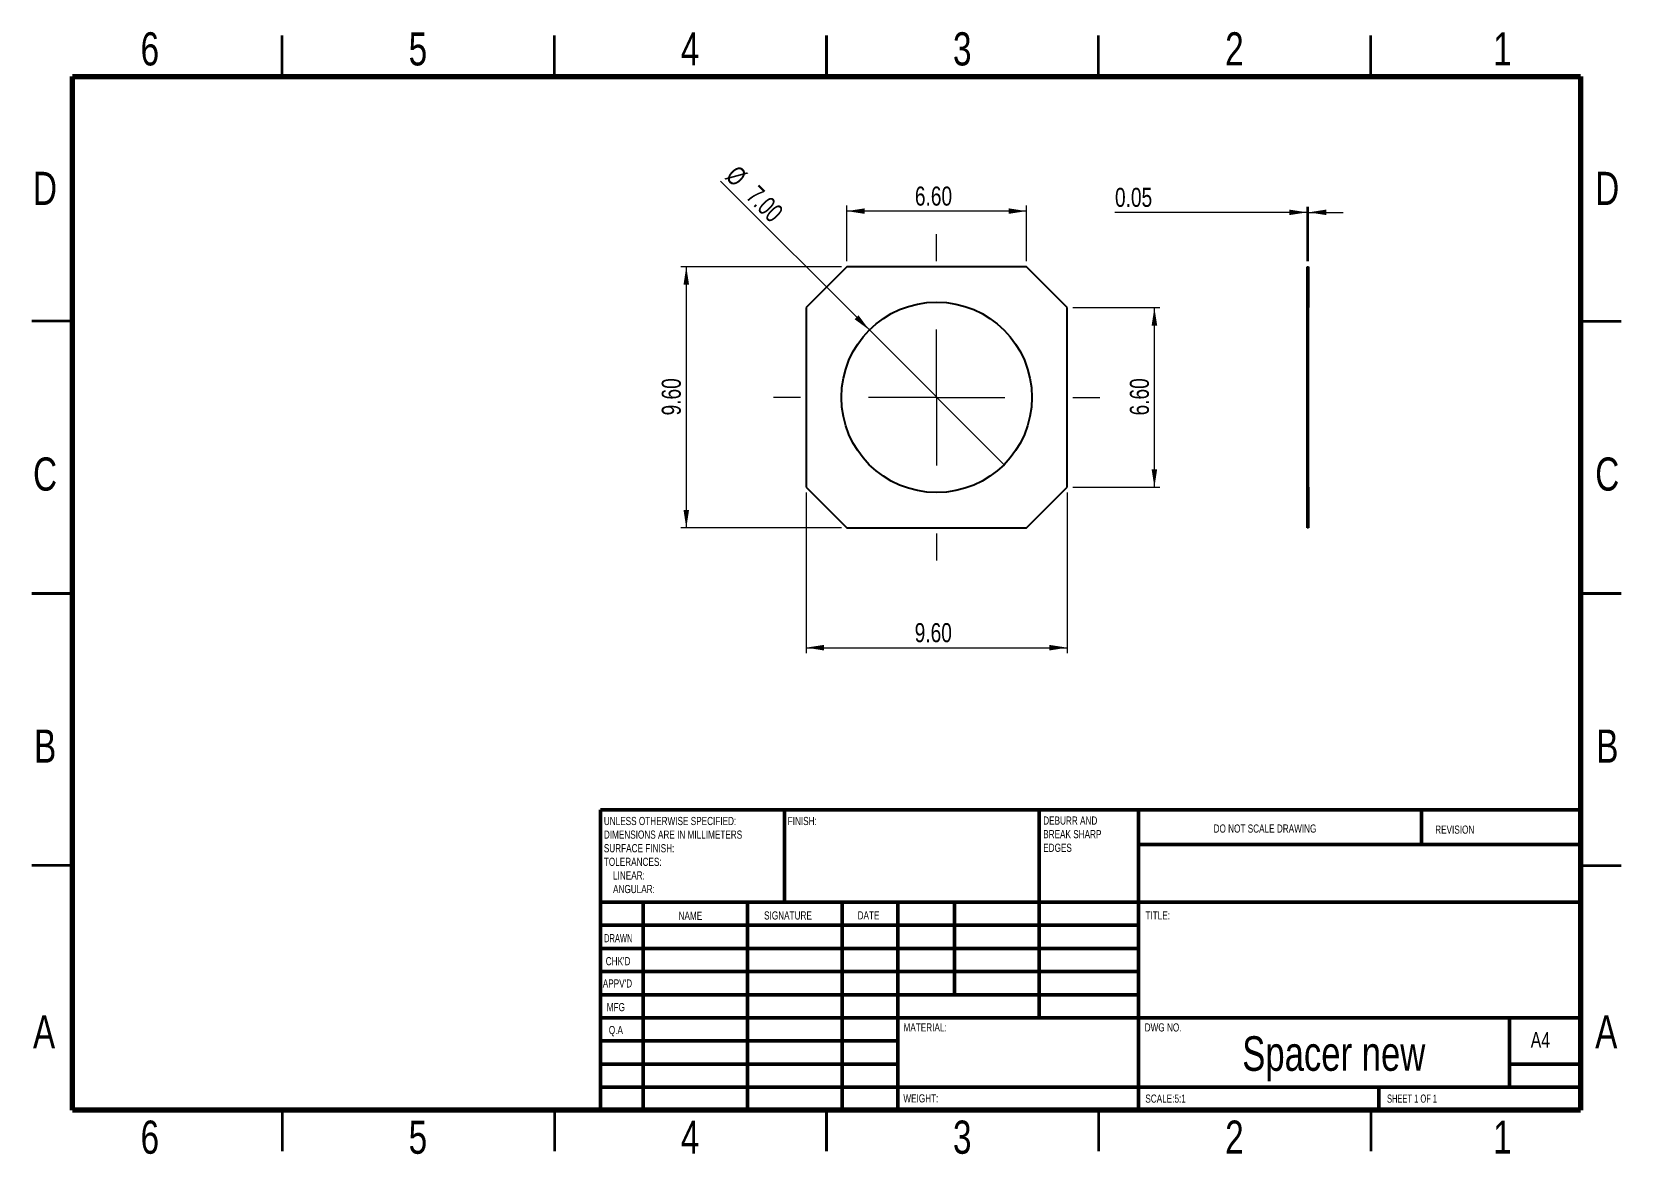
# Model space of a CAD drawing. Header units: millimetres. Extents: x 2 to 294, y 2 to 208.
import ezdxf

# ---------------------------------------------------------------- set-up
doc = ezdxf.new("R2010")
doc.units = ezdxf.units.MM
doc.styles.add('SLDTEXTSTYLE0', font='TXT', dxfattribs={"width": 0.75})
doc.styles.add('SLDTEXTSTYLE1', font='TXT', dxfattribs={"width": 0.686449})
doc.styles.add('SLDTEXTSTYLE2', font='TXT', dxfattribs={"width": 0.6875})
doc.dimstyles.new('SLDDIMSTYLE0', dxfattribs={"dimtxt": 3.5, "dimasz": 3.302, "dimexe": 0, "dimexo": 0.0625, "dimgap": 0.875, "dimtad": 1, "dimlfac": 0.2, "dimrnd": 1e-09, "dimzin": 4, "dimdsep": 46, "dimtxsty": 'SLDTEXTSTYLE0', "dimsah": 1, "dimcen": 0.09, "dimadec": 0, "dimazin": 1, "dimtfac": 1, "dimtofl": 0, "dimtmove": 0, "dimatfit": 3, "dimfxl": 0, "dimfrac": 2, "dimtolj": 1, "dimtzin": 12, "dimarcsym": 0})
doc.dimstyles.new('SLDDIMSTYLE1', dxfattribs={"dimtxt": 3.5, "dimasz": 3.302, "dimexe": 0, "dimexo": 0.0625, "dimgap": 0.875, "dimtad": 1, "dimlfac": 0.2, "dimrnd": 1e-09, "dimzin": 4, "dimdsep": 46, "dimtxsty": 'SLDTEXTSTYLE0', "dimblk1": 'NONE', "dimsah": 1, "dimcen": 0, "dimadec": 0, "dimazin": 1, "dimtfac": 1, "dimtmove": 0, "dimatfit": 3, "dimldrblk": 'NONE', "dimfxl": 0, "dimfrac": 2, "dimtolj": 1, "dimtzin": 12, "dimarcsym": 0})
doc.dimstyles.new('SLDDIMSTYLE2', dxfattribs={"dimtxt": 3.5, "dimasz": 3.302, "dimexe": 0, "dimexo": 0.0625, "dimgap": 0.875, "dimtad": 1, "dimlfac": 0.2, "dimrnd": 1e-09, "dimdsep": 46, "dimtxsty": 'SLDTEXTSTYLE0', "dimsah": 1, "dimcen": 0.09, "dimadec": 0, "dimazin": 2, "dimtfac": 1, "dimtmove": 0, "dimatfit": 0, "dimfxl": 0, "dimfrac": 2, "dimtolj": 1, "dimtzin": 12, "dimarcsym": 0})

# ---------------------------------------------------------------- blocks, each defined once
blk = doc.blocks.new('SW_NOTE_0')
at = {"color": 0, "linetype": 'Continuous', "lineweight": 0, "char_height": 1.5, "attachment_point": 1, "style": 'SLDTEXTSTYLE0'}
for s, insert in [('UNLESS OTHERWISE SPECIFIED:', (0, 1.93)), ('DIMENSIONS ARE IN MILLIMETERS', (0, -0.57)), ('TOLERANCES:', (0, -5.57)), ('SURFACE FINISH:', (0, -3.07)), ('LINEAR:', (1.69, -8.07)), ('ANGULAR:', (1.69, -10.57))]:
    blk.add_mtext(s, dxfattribs=dict(at, insert=insert))
blk = doc.blocks.new('SW_NOTE_0_1')
at = {"color": 0, "linetype": 'Continuous', "lineweight": 0, "char_height": 1.5, "attachment_point": 1, "style": 'SLDTEXTSTYLE0'}
for s, insert in [('DEBURR AND', (0, 1.93)), ('BREAK SHARP', (0, -0.57)), ('EDGES', (0, -3.07))]:
    blk.add_mtext(s, dxfattribs=dict(at, insert=insert))
blk = doc.blocks.new('_D')
at = {"color": 7, "linetype": 'Continuous', "lineweight": 0}
for p, q in [((151.24, 165.02), (121.74, 165.02)), ((122.74, 165.02), (122.74, 117.02)), ((151.24, 117.02), (121.74, 117.02))]:
    blk.add_line(p, q, dxfattribs=at)
at = {"color": 7, "linetype": 'Continuous', "lineweight": 18}
for points in [[(122.74, 165.02), (122.23, 161.72), (123.25, 161.72)], [(122.74, 117.02), (123.25, 120.32), (122.23, 120.32)]]:
    blk.add_solid(points, dxfattribs=at)
at = {"color": 7, "linetype": 'Continuous', "lineweight": 18, "insert": (118.23, 137.7), "char_height": 3.5, "attachment_point": 1, "rotation": 90, "style": 'SLDTEXTSTYLE0'}
blk.add_mtext('9.60', dxfattribs=at)
blk = doc.blocks.new('_D_1')
at = {"color": 7, "linetype": 'Continuous', "lineweight": 0}
for p, q in [((144.74, 123.52), (144.74, 94.02)), ((192.74, 123.52), (192.74, 94.02)), ((144.74, 95.02), (192.74, 95.02))]:
    blk.add_line(p, q, dxfattribs=at)
at = {"color": 7, "linetype": 'Continuous', "lineweight": 18}
for points in [[(144.74, 95.02), (148.04, 94.51), (148.04, 95.53)], [(192.74, 95.02), (189.44, 95.53), (189.44, 94.51)]]:
    blk.add_solid(points, dxfattribs=at)
at = {"color": 7, "linetype": 'Continuous', "lineweight": 18, "insert": (164.7, 99.53), "char_height": 3.5, "attachment_point": 1, "style": 'SLDTEXTSTYLE0'}
blk.add_mtext('9.60', dxfattribs=at)
blk = doc.blocks.new('_D_2')
at = {"color": 7, "linetype": 'Continuous', "lineweight": 0}
for q in [(129.03, 180.73), (181.11, 128.65)]:
    blk.add_line((156.37, 153.4), q, dxfattribs=at)
at = {"color": 7, "linetype": 'Continuous', "lineweight": 18}
blk.add_solid([(156.37, 153.4), (154.39, 156.09), (153.67, 155.37)], dxfattribs=at)
at = {"color": 7, "linetype": 'Continuous', "lineweight": 18, "char_height": 3.5, "attachment_point": 1, "rotation": 315, "style": 'SLDTEXTSTYLE0'}
for s, insert in [('%%c', (132.22, 183.91)), ('7.00', (135.99, 180.22))]:
    blk.add_mtext(s, dxfattribs=dict(at, insert=insert))
blk = doc.blocks.new('_None')
blk = doc.blocks.new('_D_3')
at = {"color": 7, "linetype": 'Continuous', "lineweight": 0}
for p, q in [((193.74, 157.52), (209.74, 157.52)), ((208.74, 124.52), (208.74, 157.52)), ((193.74, 124.52), (209.74, 124.52))]:
    blk.add_line(p, q, dxfattribs=at)
at = {"color": 7, "linetype": 'Continuous', "lineweight": 18}
for points in [[(208.74, 157.52), (208.23, 154.22), (209.25, 154.22)], [(208.74, 124.52), (209.25, 127.82), (208.23, 127.82)]]:
    blk.add_solid(points, dxfattribs=at)
at = {"color": 7, "linetype": 'Continuous', "lineweight": 18, "insert": (204.23, 137.7), "char_height": 3.5, "attachment_point": 1, "rotation": 90, "style": 'SLDTEXTSTYLE0'}
blk.add_mtext('6.60', dxfattribs=at)
blk = doc.blocks.new('_D_4')
at = {"color": 7, "linetype": 'Continuous', "lineweight": 0}
for p, q in [((152.24, 166.02), (152.24, 176.25)), ((185.24, 175.25), (152.24, 175.25)), ((185.24, 166.02), (185.24, 176.25))]:
    blk.add_line(p, q, dxfattribs=at)
at = {"color": 7, "linetype": 'Continuous', "lineweight": 18}
for points in [[(152.24, 175.25), (155.54, 174.74), (155.54, 175.76)], [(185.24, 175.25), (181.94, 175.76), (181.94, 174.74)]]:
    blk.add_solid(points, dxfattribs=at)
at = {"color": 7, "linetype": 'Continuous', "lineweight": 18, "insert": (164.74, 179.76), "char_height": 3.5, "attachment_point": 1, "style": 'SLDTEXTSTYLE0'}
blk.add_mtext('6.60', dxfattribs=at)
blk = doc.blocks.new('SW_CENTERMARKSYMBOL_0')
at = {"color": 0, "linetype": 'Continuous', "lineweight": 18}
for p, q in [((0, 25), (0, 30)), ((0, 0), (0, 12.5)), ((-25, 0), (-30, 0)), ((0, 0), (-12.5, 0)), ((0, 0), (0, -12.5)), ((0, 0), (12.5, 0)), ((25, 0), (30, 0)), ((0, -25), (0, -30))]:
    blk.add_line(p, q, dxfattribs=at)
blk = doc.blocks.new('_D_5')
at = {"color": 7, "linetype": 'Continuous', "lineweight": 0}
for p, q in [((236.8, 166.02), (236.8, 176.02)), ((237.05, 166.02), (237.05, 176.02)), ((236.8, 175.02), (201.5, 175.02)), ((236.8, 175.02), (237.05, 175.02)), ((237.05, 175.02), (243.4, 175.02))]:
    blk.add_line(p, q, dxfattribs=at)
at = {"color": 7, "linetype": 'Continuous', "lineweight": 18}
for points in [[(236.8, 175.02), (233.5, 175.53), (233.5, 174.51)], [(237.05, 175.02), (240.35, 174.51), (240.35, 175.53)]]:
    blk.add_solid(points, dxfattribs=at)
at = {"color": 7, "linetype": 'Continuous', "lineweight": 18, "insert": (201.5, 179.53), "char_height": 3.5, "attachment_point": 1, "style": 'SLDTEXTSTYLE0'}
blk.add_mtext('0.05', dxfattribs=at)

msp = doc.modelspace()

# ---------------------------------------------------------------- linework, layer by layer
at = {"color": 7, "linetype": 'Continuous', "lineweight": 35}
for p, q in [((48.5, 200), (48.5, 207.5)), ((98.5, 200), (98.5, 207.5)), ((148.5, 207.5), (148.5, 200)), ((148.5, 200), (148.5, 207.5)), ((198.5, 200), (198.5, 207.5)), ((248.5, 200), (248.5, 207.5)), ((10, 155), (2.5, 155)), ((287, 155), (294.5, 155)), ((2.5, 105), (10, 105)), ((10, 105), (2.5, 105)), ((294.5, 105), (287, 105)), ((287, 105), (294.5, 105)), ((10, 55), (2.5, 55)), ((287, 55), (294.5, 55)), ((48.5, 10), (48.5, 2.5)), ((98.5, 10), (98.5, 2.5)), ((148.5, 2.5), (148.5, 10)), ((148.5, 10), (148.5, 2.5)), ((198.5, 10), (198.5, 2.5)), ((248.5, 10), (248.5, 2.5))]:
    msp.add_line(p, q, dxfattribs=at)
at = {"color": 7, "linetype": 'Continuous', "lineweight": 70}
for p, q in [((10, 10), (10, 200)), ((10, 200), (287, 200)), ((287, 200), (287, 10)), ((287, 10), (10, 10))]:
    msp.add_line(p, q, dxfattribs=at)
at = {"color": 7, "linetype": 'Continuous', "lineweight": 25}
for p, q in [((152.239, 165.021), (144.739, 157.521)), ((185.239, 165.021), (152.239, 165.021)), ((192.739, 157.521), (185.239, 165.021)), ((236.802, 165.021), (237.052, 165.021)), ((236.802, 157.521), (236.802, 165.021)), ((237.052, 165.021), (237.052, 157.521)), ((144.739, 157.521), (144.739, 124.521)), ((192.739, 124.521), (192.739, 157.521)), ((237.052, 157.521), (236.802, 157.521)), ((236.802, 124.521), (236.802, 157.521)), ((237.052, 124.521), (237.052, 157.521)), ((144.739, 124.521), (152.239, 117.021)), ((185.239, 117.021), (192.739, 124.521)), ((236.802, 124.521), (237.052, 124.521)), ((236.802, 117.021), (236.802, 124.521)), ((237.052, 124.521), (237.052, 117.021)), ((152.239, 117.021), (185.239, 117.021)), ((237.052, 117.021), (236.802, 117.021))]:
    msp.add_line(p, q, dxfattribs=at)
at = {"color": 7, "linetype": 'Continuous', "lineweight": 50}
for p, q in [((107, 65.25), (287, 65.25)), ((107, 65.25), (107, 10)), ((140.8, 48.25), (140.8, 65.25)), ((187.6, 65.25), (187.6, 27)), ((205.8, 65.25), (205.8, 10)), ((257.8, 58.875), (257.8, 65.25)), ((287, 58.875), (205.8, 58.875)), ((287, 48.25), (107, 48.25)), ((114.8, 48.25), (114.8, 10)), ((133.991, 48.25), (133.991, 10)), ((151.399, 48.25), (151.399, 10)), ((161.6, 10), (161.6, 48.25)), ((172, 31.25), (172, 48.25)), ((205.8, 44), (107, 44)), ((205.8, 39.75), (107, 39.75)), ((205.8, 35.5), (107, 35.5)), ((205.8, 31.25), (107, 31.25)), ((161.6, 27), (107, 27)), ((161.6, 27), (287, 27)), ((274, 14.25), (274, 27)), ((161.6, 22.75), (107, 22.75)), ((161.6, 18.5), (107, 18.5)), ((287, 18.5), (274, 18.5)), ((107, 14.25), (287, 14.25)), ((250, 10), (250, 14.25))]:
    msp.add_line(p, q, dxfattribs=at)
at = {"color": 7, "linetype": 'Continuous', "lineweight": 25}
msp.add_circle((168.739, 141.021), 17.5, dxfattribs=at)

# ---------------------------------------------------------------- block references
at = {"color": 7, "linetype": 'Continuous', "lineweight": 0}
for name, p in [('SW_CENTERMARKSYMBOL_0', (168.739, 141.021)), ('SW_NOTE_0', (107.594, 61.987)), ('SW_NOTE_0_1', (188.309, 62.069))]:
    msp.add_blockref(name, p, dxfattribs=at)

# ---------------------------------------------------------------- texts
for s, insert, char_height, attachment_point, style in [('6', (24.189, 208.114), 6.096, 2, 'SLDTEXTSTYLE0'), ('5', (73.439, 208.114), 6.096, 2, 'SLDTEXTSTYLE0'), ('4', (123.439, 208.114), 6.096, 2, 'SLDTEXTSTYLE0'), ('3', (173.439, 208.114), 6.096, 2, 'SLDTEXTSTYLE0'), ('2', (223.439, 208.114), 6.096, 2, 'SLDTEXTSTYLE0'), ('1', (272.689, 208.114), 6.096, 2, 'SLDTEXTSTYLE0'), ('D', (4.93, 182.476), 6.096, 2, 'SLDTEXTSTYLE0'), ('D', (291.93, 182.476), 6.096, 2, 'SLDTEXTSTYLE0'), ('C', (4.937, 129.976), 6.096, 2, 'SLDTEXTSTYLE0'), ('C', (291.937, 129.976), 6.096, 2, 'SLDTEXTSTYLE0'), ('B', (4.953, 79.976), 6.096, 2, 'SLDTEXTSTYLE0'), ('B', (291.953, 79.976), 6.096, 2, 'SLDTEXTSTYLE0'), ('FINISH:', (141.371, 63.919), 1.5, 1, 'SLDTEXTSTYLE0'), ('DO NOT SCALE DRAWING', (219.615, 62.533), 1.5, 1, 'SLDTEXTSTYLE0'), ('REVISION', (260.328, 62.335), 1.5, 1, 'SLDTEXTSTYLE0'), ('NAME', (121.322, 46.501), 1.5, 1, 'SLDTEXTSTYLE0'), ('SIGNATURE', (137.034, 46.562), 1.5, 1, 'SLDTEXTSTYLE0'), ('DATE', (154.215, 46.576), 1.5, 1, 'SLDTEXTSTYLE0'), ('TITLE:', (207.09, 46.576), 1.5, 1, 'SLDTEXTSTYLE0'), ('DRAWN', (107.643, 42.385), 1.5, 1, 'SLDTEXTSTYLE1'), ("CHK'D", (107.939, 38.162), 1.5, 1, 'SLDTEXTSTYLE0'), ("APPV'D", (107.402, 34.066), 1.5, 1, 'SLDTEXTSTYLE0'), ('MFG', (108.124, 29.716), 1.5, 1, 'SLDTEXTSTYLE0'), ('A', (4.757, 27.476), 6.096, 2, 'SLDTEXTSTYLE0'), ('A', (291.757, 27.476), 6.096, 2, 'SLDTEXTSTYLE0'), ('Q.A', (108.509, 25.505), 1.5, 1, 'SLDTEXTSTYLE0'), ('MATERIAL:', (162.646, 25.986), 1.5, 1, 'SLDTEXTSTYLE0'), ('DWG NO.', (206.953, 25.986), 1.5, 1, 'SLDTEXTSTYLE0'), ('Spacer new', (241.693, 23.607), 6.35, 2, 'SLDTEXTSTYLE0'), ('A4', (277.871, 24.406), 2.9104, 1, 'SLDTEXTSTYLE0'), ('WEIGHT:', (162.618, 12.949), 1.4986, 1, 'SLDTEXTSTYLE0'), ('SCALE:5:1', (207.074, 12.9), 1.5, 1, 'SLDTEXTSTYLE0'), ('SHEET 1 OF 1', (251.478, 12.9), 1.5, 1, 'SLDTEXTSTYLE2'), ('6', (24.189, 8.114), 6.096, 2, 'SLDTEXTSTYLE0'), ('5', (73.439, 8.114), 6.096, 2, 'SLDTEXTSTYLE0'), ('4', (123.439, 8.114), 6.096, 2, 'SLDTEXTSTYLE0'), ('3', (173.439, 8.114), 6.096, 2, 'SLDTEXTSTYLE0'), ('2', (223.439, 8.114), 6.096, 2, 'SLDTEXTSTYLE0'), ('1', (272.689, 8.114), 6.096, 2, 'SLDTEXTSTYLE0')]:
    msp.add_mtext(s, dxfattribs=dict(at, insert=insert, char_height=char_height, attachment_point=attachment_point, style=style))

# ---------------------------------------------------------------- dimensions: what is measured, and where the dimension line sits
at = {"color": 7, "linetype": 'Continuous', "lineweight": 18}
dim = msp.add_diameter_dim_2p(p1=(181.114, 128.647), p2=(156.365, 153.396), dimstyle='SLDDIMSTYLE1', dxfattribs=at)
dim.commit()
dim.dimension.update_dxf_attribs({"geometry": '_D_2', "text_midpoint": (134.043, 175.717), "dimtype": 163})
for base, p1, p2, dimstyle, picture, middle in [((152.239, 175.252), (185.239, 165.021), (152.239, 165.021), 'SLDDIMSTYLE0', '_D_4', (169.264, 175.252)), ((237.052, 175.021), (236.802, 165.021), (237.052, 165.021), 'SLDDIMSTYLE2', '_D_5', (206.029, 175.021)), ((192.739, 95.021), (144.739, 124.521), (192.739, 124.521), 'SLDDIMSTYLE0', '_D_1', (169.221, 95.021))]:
    dim = msp.add_linear_dim(base=base, p1=p1, p2=p2, dimstyle=dimstyle, dxfattribs=at)
    dim.commit()
    dim.dimension.update_dxf_attribs({"geometry": picture, "text_midpoint": middle, "dimtype": 160})
for base, p1, p2, picture, middle in [((122.739, 117.021), (152.239, 165.021), (152.239, 117.021), '_D', (122.739, 142.226)), ((208.739, 157.521), (192.739, 124.521), (192.739, 157.521), '_D_3', (208.739, 142.226))]:
    dim = msp.add_linear_dim(base=base, p1=p1, p2=p2, angle=90, dimstyle='SLDDIMSTYLE0', dxfattribs=at)
    dim.commit()
    dim.dimension.update_dxf_attribs({"geometry": picture, "text_midpoint": middle, "dimtype": 160})

doc.saveas('drawing.dxf')
